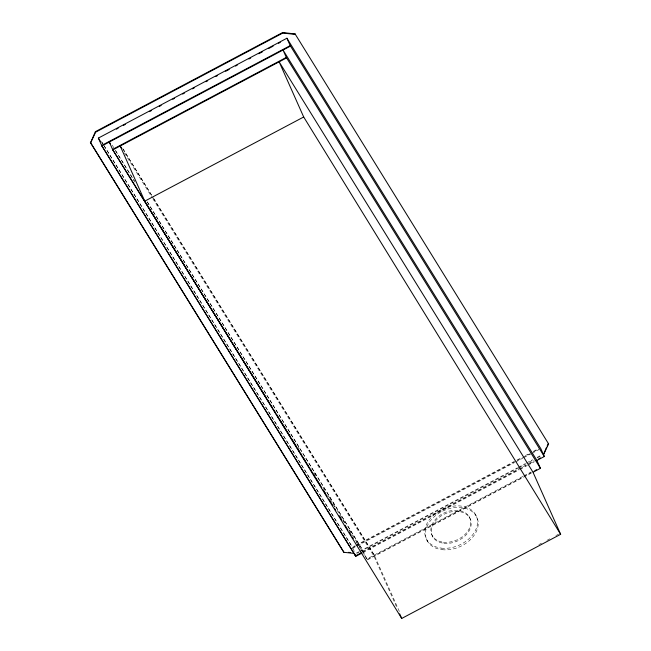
<?xml version="1.0" encoding="UTF-8"?>
<svg xmlns="http://www.w3.org/2000/svg" width="651" height="651" viewBox="0 0 651 651"><rect width="100%" height="100%" fill="white"/><g stroke="black" fill="none" stroke-linecap="round" stroke-linejoin="round"><path stroke-width="0.49" stroke-dasharray="3.25 2.44" d="M354.282 551.356L352.419 547.165L355.112 545.75M356.007 545.269L521.72 457.523M525.3 455.627L529.776 453.259M533.364 451.363L537.84 448.987M355.332 546.238L352.639 547.662L104.144 145.954M356.227 545.766L513.875 462.283M517.455 460.387L529.995 453.747M533.576 451.851L538.955 449.003M352.256 548.484L514.77 462.43M515.665 461.95L522.851 458.149M523.746 457.669L530.931 453.869M531.826 453.389L539.012 449.589M356.138 553.179L358.823 551.755M359.718 551.283L517.374 467.8M518.269 467.328L525.43 463.536M526.325 463.056L532.599 459.736M537.075 457.368L541.559 455M357.253 553.195L359.043 552.243M359.938 551.771L518.489 467.825M519.384 467.345L525.65 464.025M529.239 462.129L533.714 459.761M537.295 457.865L541.778 455.488M362.2 551.731L534.178 460.664M362.729 552.064L518.961 469.338M519.791 468.891L526.138 465.538M529.662 463.667L534.219 461.258M362.949 552.561L519.181 469.827M519.897 469.452L527.261 465.555M527.953 465.18L534.438 461.746M365.244 556.418L366.847 559.006L523.078 476.28M523.778 475.914L531.159 471.999M367.351 559.347L523.184 476.841M523.99 476.402L531.24 472.569M367.571 559.844L532.355 472.585M538.865 544.602L541.551 543.178M546.93 540.338L550.51 538.442M555.881 535.594L558.566 534.17M123.088 149.055L153.009 197.432M153.546 198.303L374.252 555.083L399.836 612.542M122.77 148.688L153.229 197.928M153.766 198.791L374.471 555.58M124.479 152.904L152.277 197.831M152.814 198.693L374.089 556.393L396.768 607.334M112.167 145.1L114.845 149.421M115.373 150.283L135.148 182.247M147.435 202.119L363.339 551.128L366.847 559.006M115.593 150.78L134.301 181.011M147.126 201.745L363.559 551.617M297.963 447.025L299.029 448.759M313.994 472.952L316.134 476.402M323.083 487.64L325.223 491.09M327.892 495.411L329.496 498.007M330.033 498.869L334.842 506.649M336.982 510.099L345.535 523.925M349.27 529.971L362.631 551.576M333.711 505.445L334.785 507.17M342.8 520.133L345.469 524.454M349.213 530.5L350.279 532.225M356.162 541.73L362.574 552.097M101.784 142.008L103.387 144.595M103.924 145.466L352.419 547.165M101.475 141.633L103.607 145.092M363.168 552.439L364.812 556.133M475.393 514.257L476.076 515.812M469.111 516.609L469.591 517.691M432.476 536.001L432.956 537.091M426.901 539.931L427.593 541.486M443.884 543.284A20.775 14.94 -23.9 0 0 471.007 521.329A20.775 14.94 -23.9 0 0 438.929 517.553A20.775 14.94 -23.9 0 0 443.884 543.284M443.404 542.202A20.775 14.94 -23.9 0 0 470.518 520.247A20.775 14.94 -23.9 0 0 438.448 516.471A20.775 14.94 -23.9 0 0 443.404 542.202M442.053 549.688A27.497 19.782 -23.9 0 0 477.948 520.629A27.497 19.782 -23.9 0 0 435.495 515.633A27.497 19.782 -23.9 0 0 442.053 549.688M441.37 548.134A27.497 19.782 -23.9 0 0 477.256 519.075A27.497 19.782 -23.9 0 0 434.811 514.078A27.497 19.782 -23.9 0 0 441.37 548.134"/><path stroke-width="0.98" d="M354.437 553.456L343.891 552.3L90.579 142.813L95.396 131.681L282.607 32.55L295.074 33.925L548.606 443.901L543.569 454.544L546.287 447.839M90.579 142.813L95.616 132.169L282.827 33.046L295.294 34.413L295.074 33.925M547.125 446.065L548.386 443.404L548.606 443.901M362.046 553.033L355.763 556.361L101.882 145.954L98.374 138.077L286.928 38.23L540.81 448.637L544.317 456.522L536.237 460.794M116.35 129.167L118.148 128.223M123.519 125.374L125.309 124.422M149.494 111.622L151.284 110.67M159.349 106.398L161.139 105.454M172.784 99.286L174.574 98.342M182.638 94.069L184.428 93.117M192.493 88.853L194.283 87.901M205.928 81.741L207.718 80.789M215.782 76.517L217.572 75.573M225.637 71.301L229.217 69.405M235.483 66.085L237.273 65.141M248.918 58.972L250.716 58.02M258.772 53.756L262.361 51.86M268.627 48.54L273.103 46.164M278.482 43.316L280.272 42.372M101.882 145.954L290.436 46.115L286.928 38.23M285.968 429.855L112.802 149.909L286.538 57.915L283.03 50.037L536.912 460.444L540.42 468.321L533.25 472.113M144.766 201.151L303.691 116.993L279.133 61.837L533.014 472.244L560.641 534.3L401.716 618.45L144.766 201.151L120.207 145.987L121.81 148.583M360.931 553.016L355.544 555.864L101.662 145.466L290.216 45.619L544.317 456.522M538.711 458.882L540.509 457.93M534.829 470.673L536.619 469.721M348.464 552.333L350.384 552.544M540.42 468.321L286.318 57.418L112.582 149.421L266.511 398.257M110.361 143.757L109.295 142.032L112.802 149.909M267.577 399.983L269.717 403.441M270.783 405.166L272.387 407.762M273.461 409.487L275.601 412.946M276.667 414.671L278.807 418.129M279.873 419.854L290.566 437.138M291.632 438.864L295.904 445.772M297.507 448.368L299.118 450.956M300.721 453.552L301.787 455.277M303.39 457.873L304.993 460.46M306.597 463.056L308.2 465.644M309.266 467.377L311.406 470.836M312.48 472.561L314.612 476.019M315.686 477.744L316.752 479.47M318.355 482.065L319.958 484.653M324.239 491.57L325.305 493.295M330.114 501.075L331.18 502.8M339.204 515.763L340.807 518.351M345.079 525.267L346.145 526.993M287.042 431.58L297.727 448.856M298.801 450.59L300.941 454.048M302.007 455.773L306.279 462.682M307.882 465.278L309.485 467.866M310.56 469.599L312.163 472.187M313.766 474.782L315.369 477.37M316.435 479.103L318.575 482.554M319.641 484.287L321.781 487.737M322.847 489.471L327.127 496.379M328.731 498.975L330.334 501.563M331.4 503.296L332.474 505.021M334.606 508.48L335.68 510.205M340.489 517.984L341.555 519.71M346.365 527.489L347.968 530.077M349.579 532.673L351.182 535.26M352.248 536.994L353.314 538.719M98.374 138.077L100.514 141.527M90.359 142.325L343.891 552.3M303.691 116.993L560.641 534.3M282.607 32.55L282.827 33.046M399.649 613.82L401.716 618.45M354.722 554.017L355.763 556.361M95.396 131.681L95.616 132.169"/></g></svg>
